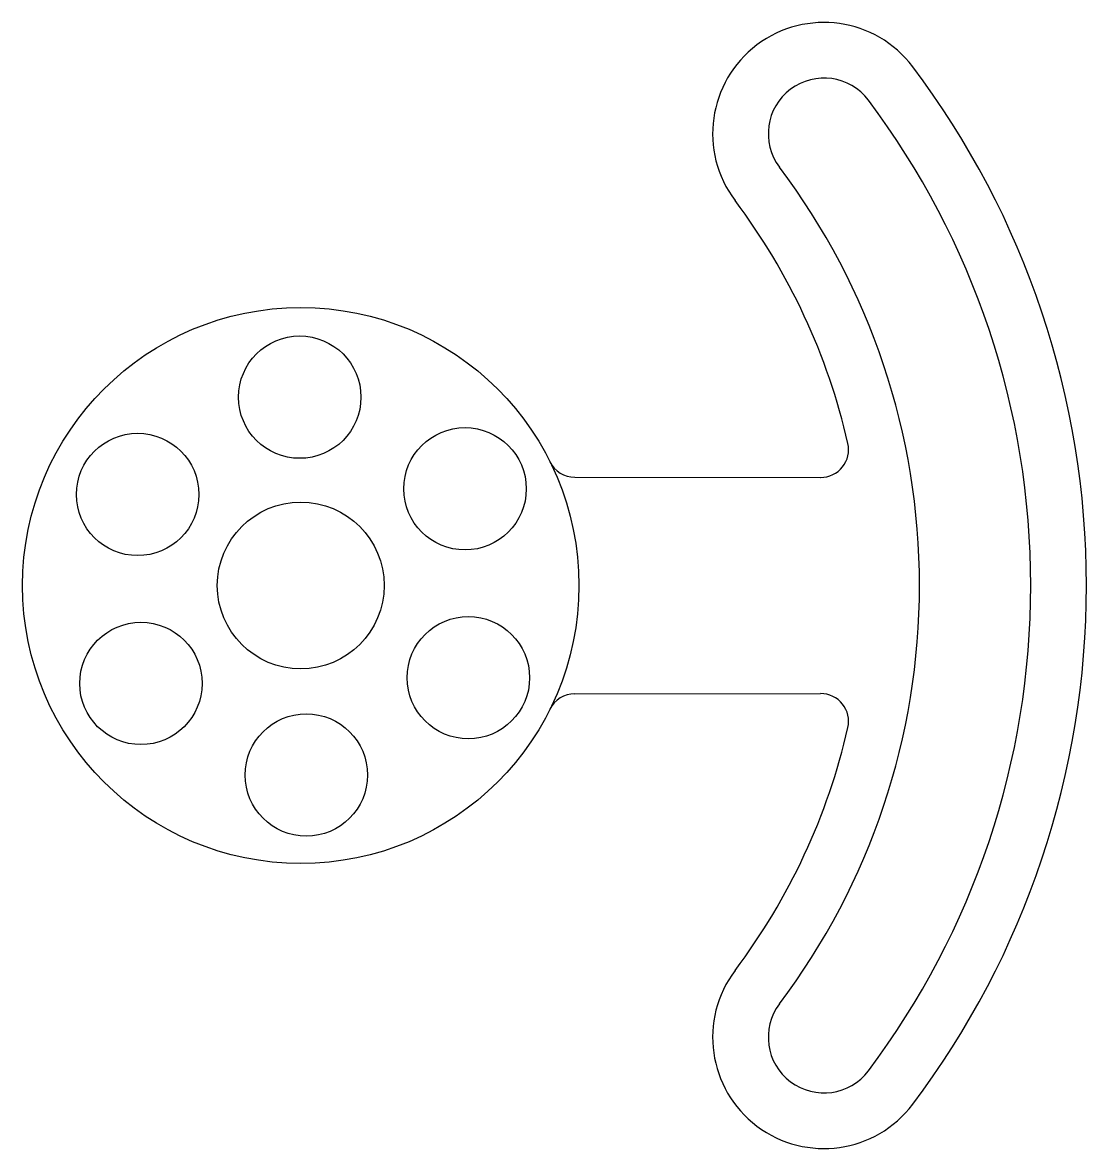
# Model space of a CAD drawing. Header units: inches. Extents: x 0 to 191, y -51 to 151.
import ezdxf

# ---------------------------------------------------------------- set-up
doc = ezdxf.new("R2010")
doc.units = ezdxf.units.IN
doc.header["$MEASUREMENT"] = 0

# ---------------------------------------------------------------- blocks, each defined once
blk = doc.blocks.new('*U2')
blk.add_circle((0, 0), 11)
blk = doc.blocks.new('*U3')
at = {"color": 0, "linetype": 'ByBlock', "lineweight": -2, "transparency": 16777216}
blk.add_blockref('*U2', (49.82, 83.87), dxfattribs=at)
for p, rotation in [((20.69, 66.37), 59.99999999999999), ((79.53, 67.39), 299.9999999999999), ((21.28, 32.39), 120), ((80.13, 33.42), 240), ((51, 15.92), 180)]:
    blk.add_blockref('*U2', p, dxfattribs=dict(at, rotation=rotation))

msp = doc.modelspace()

# ---------------------------------------------------------------- linework, layer by layer
for p, q in [((99.26, 69.47), (143.39, 69.45)), ((99.26, 30.53), (143.39, 30.55))]:
    msp.add_line(p, q)
for radius in [50, 15]:
    msp.add_circle((50, 50), radius)
for centre, radius, start, end in [((144.03, 131.25), 20, 37, 217), ((36.21, 50), 155, 0, 37), ((144.03, 131.25), 10, 37, 217), ((36.21, 50), 145, 0, 37), ((36.21, 50), 125, 0, 37), ((36.21, 50), 115, 12.8394, 37), ((143.46, 74.44), 5, 269.9757, 12.8394), ((99.26, 74.47), 5, 206.4159, 269.9757), ((36.21, 50), 125, 323, 0), ((36.21, 50), 145, 323, 0), ((36.21, 50), 155, 323, 0), ((99.26, 25.53), 5, 90.0243, 153.5841), ((143.46, 25.56), 5, 347.1606, 90.0243), ((36.21, 50), 115, 323, 347.1606), ((144.03, -31.25), 20, 143, 323), ((144.03, -31.25), 10, 143, 323)]:
    msp.add_arc(centre, radius, start, end)

# ---------------------------------------------------------------- block references
msp.add_blockref('*U3', (0, 0))

doc.saveas('drawing.dxf')
